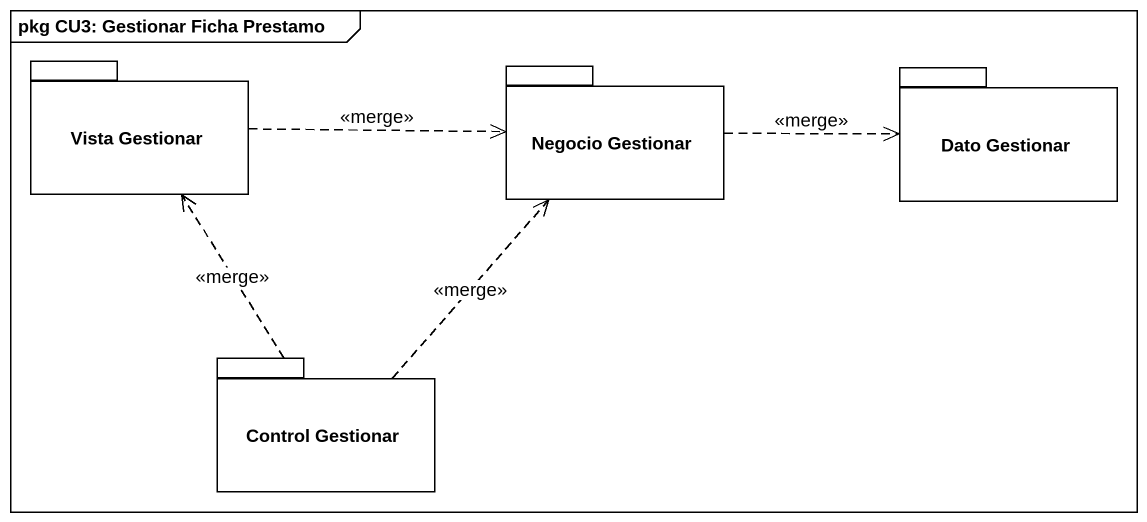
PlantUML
@startuml
mainframe pkg CU3: Gestionar Ficha Prestamo
package "Vista Gestionar" as Vista_Gestionar {
}
package "Negocio Gestionar" as Negocio_Gestionar {
}
package "Dato Gestionar" as Dato_Gestionar {
}
package "Control Gestionar" as Control_Gestionar {
}
Vista_Gestionar .right.> Negocio_Gestionar : <<merge>>
Negocio_Gestionar .right.> Dato_Gestionar : <<merge>>
Control_Gestionar .up.> Vista_Gestionar : <<merge>>
Control_Gestionar .up.> Negocio_Gestionar : <<merge>>
@enduml
